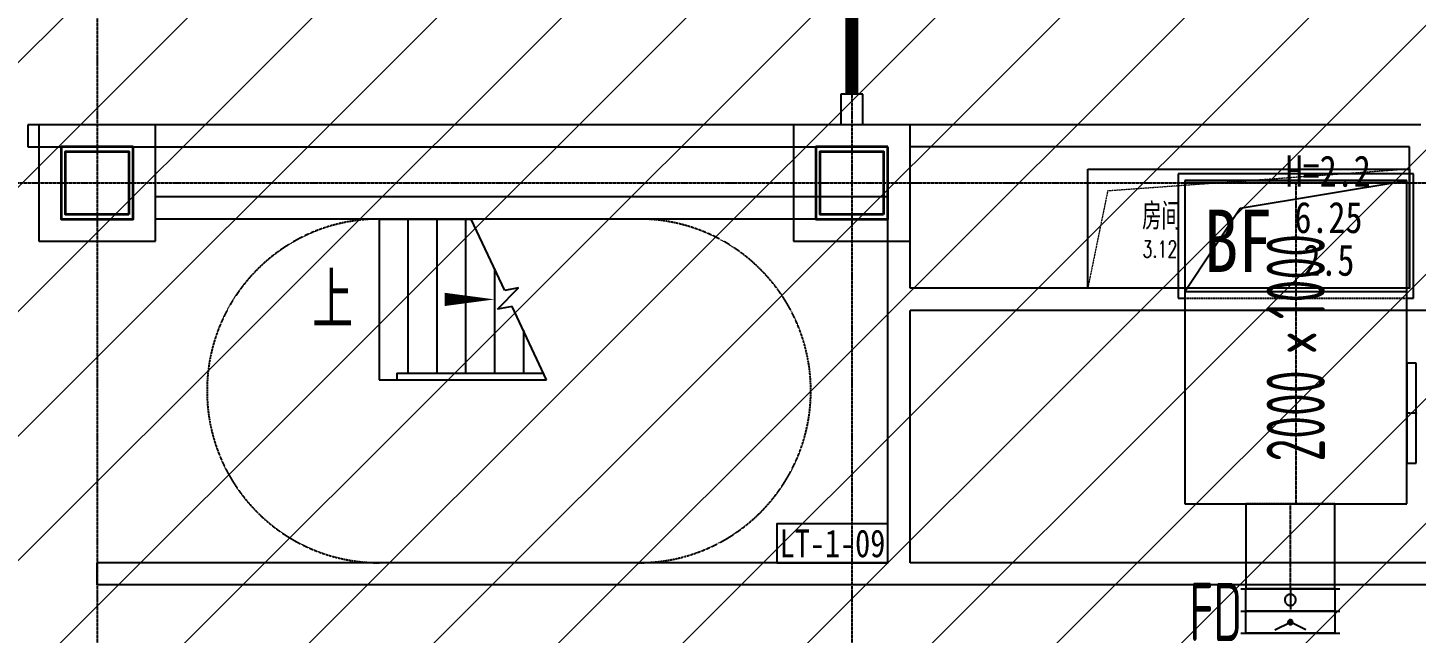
# Model space of a CAD drawing. Extents: x -20827274 to 1300756471, y -549375 to 3431892.
# Drawn here: x -39034 to -26524, y -179321 to -173860 of the extents above; entities that cross this region are included whole.
import ezdxf
from ezdxf.enums import TextEntityAlignment as Align

# ---------------------------------------------------------------- set-up
doc = ezdxf.new("R2010")
doc.units = 0
doc.header["$LTSCALE"] = 10
for name, pattern in [('CENTER2', [1.125, 0.75, -0.125, 0.125, -0.125]), ('DASH', [0.35, 0.25, -0.1]), ('暖附图底图$0$DASH', [0.35, 0.25, -0.1]), ('暖附图底图$0$DOTE', [2.42, 2, -0.2, 0.02, -0.2])]:
    doc.linetypes.add(name, pattern=pattern)
for name, color, linetype in [('1-zs', 3, 'Continuous'), ('1-标注暖通', 4, 'Continuous'), ('DUCT-送风中心线', 5, 'CENTER2'), ('DUCT-送风标注', 3, 'Continuous'), ('DUCT-送风法兰', 2, 'Continuous'), ('DUCT-送风管', 4, 'Continuous'), ('DUCT-送风管立管', 4, 'Continuous'), ('DUCT-送风管端线', 2, 'Continuous'), ('DUCT-送风阀门', 7, 'Continuous'), ('Hvac-Hide', 8, 'DASH'), ('暖附图底图$0$1-标注暖通', 8, 'Continuous'), ('暖附图底图$0$A-COLUMN', 8, 'Continuous'), ('暖附图底图$0$A-DIM_SYMB', 8, 'Continuous'), ('暖附图底图$0$A-ROOM_NAME', 8, 'Continuous'), ('暖附图底图$0$A-STAIR', 8, 'Continuous'), ('暖附图底图$0$A-WALL', 8, 'Continuous'), ('暖附图底图$0$DOOR_FIRE', 8, 'Continuous'), ('暖附图底图$0$DOTE', 8, 'Continuous'), ('暖附图底图$0$SPACE', 8, 'Continuous'), ('暖附图底图$0$SRC-03F$0$A-SYMB-NUMB-T', 8, 'Continuous'), ('暖附图底图$0$SRC-03F$0$A-WALL', 8, 'Continuous'), ('暖附图底图$0$STAIR', 8, 'Continuous')]:
    doc.layers.add(name, color=color, linetype=linetype)
for name, color, linetype, lineweight in [('F-非人防区', 105, 'Continuous', 15), ('HOLE', 52, 'Continuous', 15), ('暖附图底图$0$HOLE', 8, 'Continuous', 15), ('暖附图底图$0$钢柱', 8, 'Continuous', 35)]:
    doc.layers.add(name, color=color, linetype=linetype, lineweight=lineweight)
doc.styles.add('8B2_02', font='tssdeng.shx', dxfattribs={"width": 0.6, "bigfont": 'TSSDCHN.shx'})
doc.styles.add('暖附图底图$0$8B2_01', font='simhei.ttf', dxfattribs={"width": 0.8})
doc.styles.add('暖附图底图$0$_TCH_DIM', font='SIMPLEX', dxfattribs={"bigfont": 'GBCBIG'})
doc.styles.add('暖附图底图$0$_TCH_SPACE', font='SIMPLEX', dxfattribs={"height": 5, "bigfont": 'GBCBIG'})
doc.styles.add('暖附图底图$0$SRC-03F$0$ECADI-TXT', font='simplex.shx', dxfattribs={"bigfont": 'hztxt.shx'})

# ---------------------------------------------------------------- blocks, each defined once
blk = doc.blocks.new('暖附图底图$0$A$C00330F2E')
at = {"layer": '暖附图底图$0$A-COLUMN'}
for p, q in [((34175, 200), (33125, 200)), ((33125, 200), (33125, -850)), ((34175, -850), (34175, 200)), ((40975, 200), (39925, 200)), ((39925, 200), (39925, -850)), ((40975, -850), (40975, 200)), ((33125, -850), (34175, -850)), ((39925, -850), (40975, -850))]:
    blk.add_line(p, q, dxfattribs=at)
at = {"layer": '暖附图底图$0$钢柱', "color": 4, "lineweight": 35}
for points in [[(33975, 0), (33325, 0), (33325, -650), (33975, -650)], [(40775, 0), (40125, 0), (40125, -650), (40775, -650)], [(33935, -610), (33365, -610), (33365, -40), (33935, -40)], [(40735, -610), (40165, -610), (40165, -40), (40735, -40)]]:
    blk.add_lwpolyline(points, close=True, dxfattribs=at)
blk = doc.blocks.new('暖附图底图$0$SRC-03F$0$ECADI-TAG-CODE')
at = {"layer": '暖附图底图$0$SRC-03F$0$A-SYMB-NUMB-T', "color": 1}
blk.add_lwpolyline([(3.41, 8.1), (13.41, 8.1), (13.41, 4.6), (3.41, 4.6)], close=True, dxfattribs=at)
at = {"layer": '暖附图底图$0$SRC-03F$0$A-SYMB-NUMB-T', "style": '暖附图底图$0$SRC-03F$0$ECADI-TXT', "width": 0.7}
blk.add_attdef('CODE', text='', height=2.5, dxfattribs=at).set_placement((8.41, 6.35), align=Align.MIDDLE_CENTER)
blk = doc.blocks.new('暖附图底图$0$$DorLib2D$00000213')
at = {"color": 0, "linetype": '暖附图底图$0$DASH', "const_width": 0.02}
blk.add_lwpolyline([(0.5, 0), (-0.5, 0)], dxfattribs=at)
blk = doc.blocks.new('暖附图底图$0$AFSFCS')
blk.add_lwpolyline([(-29483.6, -175135.4), (-26583.6, -175135.4), (-26583.6, -176210.4), (-29483.6, -176210.4)], close=True)
at = {"layer": '暖附图底图$0$A-DIM_SYMB'}
blk.add_lwpolyline([(-35998.6, -176310.4, 0, 0, 0), (-34828.6, -176310.4, 0, 120, 0), (-35278.6, -176310.4, 0, 0, 0)], format="xyseb", dxfattribs=at)
at = {"layer": '暖附图底图$0$A-STAIR'}
for p, q in [((-35868.6, -175585.4), (-35037.7, -175585.4)), ((-35868.6, -175585.4), (-35868.6, -177035.4)), ((-35608.6, -175585.4), (-35608.6, -176975.4)), ((-35348.6, -175585.4), (-35348.6, -176975.4)), ((-35088.6, -175585.4), (-35088.6, -176975.4)), ((-34736.7, -176229), (-35037.7, -175585.4)), ((-34828.6, -176032.4), (-34828.6, -176975.4)), ((-34801.9, -176397.3), (-34612, -176206.9)), ((-34612, -176206.9), (-34736.7, -176229)), ((-34669, -176373.7), (-34801.9, -176397.3)), ((-34359.6, -177035.4), (-34669, -176373.7)), ((-34568.6, -176588.4), (-34568.6, -176975.4)), ((-35708.6, -176975.4), (-34387.6, -176975.4)), ((-35708.6, -176975.4), (-35708.6, -177035.4)), ((-35868.6, -177035.4), (-35708.6, -177035.4)), ((-35708.6, -177035.4), (-34359.6, -177035.4)), ((-35708.6, -177035.4), (-34359.6, -177035.4))]:
    blk.add_line(p, q, dxfattribs=at)
at = {"layer": '暖附图底图$0$A-WALL'}
for p, q in [((-31508.6, -174460.4), (-31708.6, -174460.4)), ((-31708.6, -174460.4), (-31708.6, -174735.4)), ((-31508.6, -174735.4), (-31508.6, -174460.4)), ((-31708.6, -174735.4), (-39033.6, -174735.4)), ((-39033.6, -174735.4), (-39033.6, -174935.4)), ((-31183.6, -174735.4), (-31508.6, -174735.4)), ((-26483.6, -174735.4), (-31183.6, -174735.4)), ((-39033.6, -174935.4), (-31608.6, -174935.4)), ((-31283.6, -174935.4), (-31608.6, -174935.4)), ((-31283.6, -175385.4), (-31283.6, -174935.4)), ((-31083.6, -175485.4), (-31083.6, -174935.4)), ((-26583.6, -174935.4), (-31083.6, -174935.4)), ((-26583.6, -176210.4), (-26583.6, -174935.4)), ((-31283.6, -175385.4), (-37883.6, -175385.4)), ((-37883.6, -175585.4), (-37883.6, -175385.4)), ((-31083.6, -176210.4), (-31083.6, -175485.4)), ((-31283.6, -175585.4), (-37883.6, -175585.4)), ((-31283.6, -176310.4), (-31283.6, -175585.4)), ((-26583.6, -176210.4), (-31083.6, -176210.4)), ((-31283.6, -178685.4), (-31283.6, -176310.4)), ((-31083.6, -178685.4), (-31083.6, -176410.4)), ((-26383.6, -176410.4), (-31083.6, -176410.4)), ((-31283.6, -178685.4), (-38408.6, -178685.4)), ((-38408.6, -178885.4), (-38408.6, -178685.4)), ((-22283.6, -178685.4), (-31083.6, -178685.4)), ((-31183.6, -178885.4), (-38408.6, -178885.4)), ((-22283.6, -178885.4), (-31183.6, -178885.4))]:
    blk.add_line(p, q, dxfattribs=at)
at = {"layer": '暖附图底图$0$DOTE', "color": 16, "linetype": '暖附图底图$0$DOTE', "ltscale": 1.5}
for p, q in [((-38408.6, -155629.3), (-38408.6, -385768.2)), ((-31608.6, -155629.3), (-31608.6, -385768.2)), ((-113117.3, -175260.4), (10791.4, -175260.4))]:
    blk.add_line(p, q, dxfattribs=at)
at = {"layer": '暖附图底图$0$HOLE', "linetype": '暖附图底图$0$DASH'}
for points in [[(-26583.6, -175135.4), (-26583.6, -176210.4), (-29483.6, -176210.4), (-29483.6, -175135.4), (-26583.6, -175135.4)], [(-26583.6, -175135.4), (-29304, -175332.5), (-29483.6, -176210.4)]]:
    blk.add_lwpolyline(points, dxfattribs=at)
at = {"layer": '暖附图底图$0$STAIR', "color": 9, "linetype": '暖附图底图$0$DASH'}
for centre, start, end in [((-35868.6, -177135.4), 90, 270), ((-33528.6, -177135.4), 270, 90)]:
    blk.add_arc(centre, 1550, start, end, dxfattribs=at)
blk.add_blockref('暖附图底图$0$A$C00330F2E', (-72058.6, -174935.4))
at = {"layer": '暖附图底图$0$DOOR_FIRE', "xscale": 5950, "yscale": 5950, "zscale": 200, "rotation": 90}
blk.add_blockref('暖附图底图$0$$DorLib2D$00000213', (-31608.6, -171485.4), dxfattribs=at)
at = {"layer": '暖附图底图$0$SRC-03F$0$A-WALL'}
ref = blk.add_blockref('暖附图底图$0$SRC-03F$0$ECADI-TAG-CODE', (-30942.8, -179145.4), dxfattribs=dict(at, xscale=-100, yscale=100, zscale=100))
ref.add_attrib('CODE', 'LT-1-09', dxfattribs={"layer": '暖附图底图$0$SRC-03F$0$A-SYMB-NUMB-T', "height": 250, "style": '暖附图底图$0$8B2_01', "width": 0.8}).set_placement((-31783.6, -178510.4), align=Align.MIDDLE_CENTER)
at = {"layer": '暖附图底图$0$A-DIM_SYMB', "color": 7, "style": '暖附图底图$0$_TCH_DIM'}
blk.add_text('上', height=506.4, dxfattribs=at).set_placement((-36468.9, -176572.9))
at = {"layer": '暖附图底图$0$A-ROOM_NAME', "color": 2, "style": '暖附图底图$0$8B2_01', "width": 0.8}
for s, p in [('H=2.2', (-27700.8, -175294.1)), ('6.25', (-27621.7, -175711.8))]:
    blk.add_text(s, height=281.65, dxfattribs=at).set_placement(p)
at = {"layer": '暖附图底图$0$A-ROOM_NAME', "color": 1, "style": '暖附图底图$0$8B2_01', "width": 0.8}
for s, height, p in [('BF', 563.29, (-28434.2, -176063.2)), ('2.5', 281.65, (-27541.3, -176096.9))]:
    blk.add_text(s, height=height, dxfattribs=at).set_placement(p)
at = {"layer": '暖附图底图$0$SPACE', "style": '暖附图底图$0$_TCH_SPACE'}
blk.add_text('房间', height=241.13, dxfattribs=at).set_placement((-28993.7, -175681.9))
at = {"layer": '暖附图底图$0$SPACE', "style": '暖附图底图$0$_TCH_SPACE', "width": 0.705882}
blk.add_text('3.12', height=148.75, dxfattribs=at).set_placement((-28990.7, -175931.3))
blk = doc.blocks.new('暖附图底图')
at = {"layer": '暖附图底图$0$1-标注暖通', "linetype": '暖附图底图$0$DASH'}
blk.add_blockref('暖附图底图$0$AFSFCS', (500000, 0), dxfattribs=at)

msp = doc.modelspace()

# ---------------------------------------------------------------- hatches: boundary and pattern name
at = {"layer": 'F-非人防区'}
h = msp.add_hatch(dxfattribs=at)
h.set_pattern_fill('ANSI31', color=8, scale=500)
h.set_pattern_definition([(45, (-67108.6, 126739.6), (-561.266, 561.266), [])])
edge = h.paths.add_edge_path()
edge.add_line((26041.4, -160910.4), (26041.4, -174910.4))
edge.add_line((26041.4, -174910.4), (44466.4, -174910.4))
edge.add_line((44466.4, -174910.4), (44466.4, -230535.4))
edge.add_line((44466.4, -230535.4), (29591.4, -230535.4))
edge.add_line((29591.4, -230535.4), (29591.4, -228585.4))
edge.add_line((29591.4, -228585.4), (32466.4, -228585.4))
edge.add_line((32466.4, -228585.4), (32466.4, -223185.4))
edge.add_line((32466.4, -223185.4), (6116.4, -223185.4))
edge.add_line((6116.4, -223185.4), (6116.4, -236210.4))
edge.add_line((6116.4, -236210.4), (5916.4, -236210.4))
edge.add_line((5916.4, -236210.4), (5921.1, -289912.2))
edge.add_line((5921.1, -289912.2), (35191.4, -289912.2))
edge.add_line((35191.4, -289912.2), (35191.4, -296310.4))
edge.add_line((35191.4, -296310.4), (35041.4, -296310.4))
edge.add_line((35041.4, -296310.4), (35041.4, -296910.4))
edge.add_line((35041.4, -296910.4), (35641.4, -296910.4))
edge.add_line((35641.4, -296910.4), (44736.4, -305099.6))
edge.add_line((44736.4, -305099.6), (22456.5, -329844))
edge.add_line((22456.5, -329844), (22456.5, -340006.4))
edge.add_line((22456.5, -340006.4), (-13248.1, -379660.4))
edge.add_line((-13248.1, -379660.4), (-90108.6, -379660.4))
edge.add_line((-90108.6, -379660.4), (-90108.6, -373660.4))
edge.add_line((-90108.6, -373660.4), (-91358.6, -373660.4))
edge.add_arc((-91358.6, -361660.4), 12000, 180, 270, ccw=False)
edge.add_line((-103358.6, -361660.4), (-103358.6, -333450.4))
edge.add_line((-103358.6, -333450.4), (-95358.6, -333436.6))
edge.add_line((-95358.6, -333436.6), (-95358.6, -160610.4))
edge.add_line((-95358.6, -160610.4), (-86333.4, -160610.4))
edge.add_line((-86333.4, -160610.4), (-86333.6, -149790))
edge.add_line((-86333.6, -149790), (-73433.4, -149790))
edge.add_line((-73433.4, -149790), (-73433.4, -160610.4))
edge.add_line((-73433.4, -160610.4), (26041.4, -160910.4))

# ---------------------------------------------------------------- linework, layer by layer
at = {"layer": 'DUCT-送风中心线'}
for p, q in [((-27609.7, -175259.5), (-27609.7, -178153.6)), ((-26524.2, -177336.3), (-26609.7, -177336.3)), ((-27658.2, -178920.7), (-27658.2, -178153.6))]:
    msp.add_line(p, q, dxfattribs=at)
at = {"layer": 'DUCT-送风法兰'}
for p, q in [((-28669.7, -175178.7), (-28669.7, -176298.7)), ((-26549.7, -175178.7), (-28669.7, -175178.7)), ((-26549.7, -176298.7), (-26549.7, -175178.7)), ((-28669.7, -176298.7), (-28609.7, -176298.7)), ((-26609.7, -176298.7), (-26549.7, -176298.7)), ((-28103.2, -178920.8), (-27213.2, -178920.8)), ((-28103.2, -179121), (-27213.2, -179121)), ((-28103.2, -179321.2), (-27213.2, -179321.2))]:
    msp.add_line(p, q, dxfattribs=at)
at = {"layer": 'DUCT-送风法兰', "color": 18, "true_color": 0x000000}
for p in [(-27609.7, -175738.7, -0.1), (-27609.7, -175738.7, 0.1), (-26524.2, -177336.3, 123), (-27658.2, -178920.7, 123), (-27658.2, -178920.9, 123), (-27658.2, -179120.9, 123), (-27658.2, -179121.1, 123), (-27658.2, -179321.1, 123)]:
    msp.add_point(p, dxfattribs=at)
at = {"layer": 'DUCT-送风管'}
for p, q in [((-28609.7, -175259.5), (-28609.7, -178153.6)), ((-26609.7, -175259.5), (-28609.7, -175259.5)), ((-26609.7, -178153.6), (-26609.7, -175259.5)), ((-26524.2, -176886.3), (-26609.7, -176886.3)), ((-26609.7, -176886.3), (-26609.7, -177786.3)), ((-26524.2, -177786.3), (-26524.2, -176886.3)), ((-26609.7, -177786.3), (-26524.2, -177786.3)), ((-28609.7, -178153.6), (-26609.7, -178153.6)), ((-28058.2, -178153.6), (-28058.2, -178920.7)), ((-27258.2, -178920.7), (-27258.2, -178153.6)), ((-28058.2, -178920.7), (-27258.2, -178920.7)), ((-28058.2, -179120.9), (-28058.2, -178920.9)), ((-27258.2, -178920.9), (-27258.2, -179120.9)), ((-28058.2, -179321.1), (-28058.2, -179121.1)), ((-27258.2, -179121.1), (-27258.2, -179321.1))]:
    msp.add_line(p, q, dxfattribs=at)
at = {"layer": 'DUCT-送风管立管'}
for p, q in [((-26609.7, -175238.7), (-28609.7, -175238.7)), ((-28609.7, -175238.7), (-28609.7, -176238.7)), ((-26609.7, -176238.7), (-26609.7, -175238.7)), ((-28609.7, -176238.7), (-26609.7, -176238.7))]:
    msp.add_line(p, q, dxfattribs=at)
at = {"layer": 'DUCT-送风管端线'}
for p, q in [((-28109.7, -175488.7), (-26609.7, -175238.7)), ((-28609.7, -176238.7), (-28109.7, -175488.7)), ((-27258.2, -178920.9), (-28058.2, -178920.9)), ((-27258.2, -179120.9), (-28058.2, -179120.9)), ((-27258.2, -179121.1), (-28058.2, -179121.1)), ((-27258.2, -179321.1), (-28058.2, -179321.1))]:
    msp.add_line(p, q, dxfattribs=at)
at = {"layer": 'DUCT-送风阀门'}
for p, q in [((-27705.8, -179005.4), (-27707.4, -179011.5)), ((-27703.5, -178999.6), (-27705.8, -179005.4)), ((-27700.5, -178994.1), (-27703.5, -178999.6)), ((-27696.8, -178989), (-27700.5, -178994.1)), ((-27692.5, -178984.4), (-27696.8, -178989)), ((-27687.6, -178980.4), (-27692.5, -178984.4)), ((-27682.3, -178977.1), (-27687.6, -178980.4)), ((-27676.6, -178974.4), (-27682.3, -178977.1)), ((-27670.7, -178972.5), (-27676.6, -178974.4)), ((-27664.5, -178971.3), (-27670.7, -178972.5)), ((-27658.2, -178970.9), (-27664.5, -178971.3)), ((-27658.2, -178933.4), (-27658.2, -179108.4)), ((-27652, -178971.3), (-27658.2, -178970.9)), ((-27645.8, -178972.5), (-27652, -178971.3)), ((-27639.8, -178974.4), (-27645.8, -178972.5)), ((-27634.2, -178977.1), (-27639.8, -178974.4)), ((-27628.9, -178980.4), (-27634.2, -178977.1)), ((-27624, -178984.4), (-27628.9, -178980.4)), ((-27619.7, -178989), (-27624, -178984.4)), ((-27616, -178994.1), (-27619.7, -178989)), ((-27613, -178999.6), (-27616, -178994.1)), ((-27610.7, -179005.4), (-27613, -178999.6)), ((-27609.1, -179011.5), (-27610.7, -179005.4)), ((-27707.4, -179011.5), (-27708.1, -179017.7)), ((-27708.1, -179017.7), (-27708.1, -179024)), ((-27708.1, -179024), (-27707.4, -179030.3)), ((-27707.4, -179030.3), (-27705.8, -179036.3)), ((-27705.8, -179036.3), (-27703.5, -179042.2)), ((-27703.5, -179042.2), (-27700.5, -179047.7)), ((-27700.5, -179047.7), (-27696.8, -179052.8)), ((-27696.8, -179052.8), (-27692.5, -179057.3)), ((-27692.5, -179057.3), (-27687.6, -179061.3)), ((-27687.6, -179061.3), (-27682.3, -179064.7)), ((-27682.3, -179064.7), (-27676.6, -179067.4)), ((-27676.6, -179067.4), (-27670.7, -179069.3)), ((-27670.7, -179069.3), (-27664.5, -179070.5)), ((-27664.5, -179070.5), (-27658.2, -179070.9)), ((-27658.2, -179070.9), (-27652, -179070.5)), ((-27652, -179070.5), (-27645.8, -179069.3)), ((-27645.8, -179069.3), (-27639.8, -179067.4)), ((-27639.8, -179067.4), (-27634.2, -179064.7)), ((-27634.2, -179064.7), (-27628.9, -179061.3)), ((-27628.9, -179061.3), (-27624, -179057.3)), ((-27624, -179057.3), (-27619.7, -179052.8)), ((-27619.7, -179052.8), (-27616, -179047.7)), ((-27616, -179047.7), (-27613, -179042.2)), ((-27613, -179042.2), (-27610.7, -179036.3)), ((-27610.7, -179036.3), (-27609.1, -179030.3)), ((-27608.3, -179017.7), (-27609.1, -179011.5)), ((-27609.1, -179030.3), (-27608.3, -179024)), ((-27608.3, -179024), (-27608.3, -179017.7)), ((-27798.2, -179291.1), (-27658.2, -179221.1)), ((-27679.6, -179215), (-27680.3, -179219)), ((-27680.3, -179219), (-27680.3, -179223.1)), ((-27680.3, -179223.1), (-27679.6, -179227.1)), ((-27678.1, -179211.2), (-27679.6, -179215)), ((-27679.6, -179227.1), (-27678.1, -179231)), ((-27675.9, -179207.7), (-27678.1, -179211.2)), ((-27678.1, -179231), (-27675.9, -179234.4)), ((-27673.2, -179204.7), (-27675.9, -179207.7)), ((-27675.9, -179234.4), (-27673.2, -179237.5)), ((-27669.9, -179202.2), (-27673.2, -179204.7)), ((-27673.1, -179218.9), (-27673.2, -179221.8)), ((-27673.2, -179221.8), (-27672.8, -179224.6)), ((-27673.2, -179237.5), (-27669.9, -179239.9)), ((-27672.4, -179216.2), (-27673.1, -179218.9)), ((-27672.8, -179224.6), (-27671.9, -179227.3)), ((-27671.2, -179213.6), (-27672.4, -179216.2)), ((-27671.9, -179227.3), (-27670.5, -179229.8)), ((-27669.6, -179211.3), (-27671.2, -179213.6)), ((-27670.5, -179229.8), (-27668.6, -179231.9)), ((-27666.2, -179200.4), (-27669.9, -179202.2)), ((-27669.9, -179239.9), (-27666.2, -179241.7)), ((-27667.5, -179209.3), (-27669.6, -179211.3)), ((-27668.9, -179219.6), (-27669, -179221.6)), ((-27669, -179221.6), (-27668.7, -179223.6)), ((-27668.4, -179217.6), (-27668.9, -179219.6)), ((-27668.7, -179223.6), (-27668, -179225.5)), ((-27668.6, -179231.9), (-27666.4, -179233.7)), ((-27667.5, -179215.7), (-27668.4, -179217.6)), ((-27668, -179225.5), (-27667, -179227.3)), ((-27665.1, -179207.7), (-27667.5, -179209.3)), ((-27666.4, -179214.1), (-27667.5, -179215.7)), ((-27667, -179227.3), (-27665.6, -179228.9)), ((-27664.9, -179212.6), (-27666.4, -179214.1)), ((-27666.4, -179233.7), (-27663.8, -179235)), ((-27662.3, -179199.3), (-27666.2, -179200.4)), ((-27666.2, -179241.7), (-27662.3, -179242.9)), ((-27665.6, -179228.9), (-27664, -179230.1)), ((-27662.5, -179206.7), (-27665.1, -179207.7)), ((-27663.2, -179211.5), (-27664.9, -179212.6)), ((-27664, -179230.1), (-27662.2, -179231)), ((-27663.8, -179235), (-27661.1, -179235.8)), ((-27661.3, -179210.8), (-27663.2, -179211.5)), ((-27659.7, -179206.1), (-27662.5, -179206.7)), ((-27658.2, -179198.9), (-27662.3, -179199.3)), ((-27662.3, -179242.9), (-27658.2, -179243.2)), ((-27662.2, -179231), (-27660.3, -179231.6)), ((-27659.3, -179210.4), (-27661.3, -179210.8)), ((-27661.1, -179235.8), (-27658.2, -179236.1)), ((-27660.3, -179231.6), (-27658.2, -179231.8)), ((-27656.8, -179206.1), (-27659.7, -179206.1)), ((-27657.2, -179210.4), (-27659.3, -179210.4)), ((-27654.2, -179199.3), (-27658.2, -179198.9)), ((-27518.2, -179291.1), (-27658.2, -179221.1)), ((-27658.2, -179231.8), (-27656.2, -179231.6)), ((-27658.2, -179236.1), (-27655.4, -179235.8)), ((-27658.2, -179243.2), (-27654.2, -179242.9)), ((-27655.2, -179210.8), (-27657.2, -179210.4)), ((-27654, -179206.7), (-27656.8, -179206.1)), ((-27656.2, -179231.6), (-27654.3, -179231)), ((-27655.4, -179235.8), (-27652.7, -179235)), ((-27653.3, -179211.5), (-27655.2, -179210.8)), ((-27654.3, -179231), (-27652.4, -179230.1)), ((-27650.2, -179200.4), (-27654.2, -179199.3)), ((-27654.2, -179242.9), (-27650.2, -179241.7)), ((-27651.4, -179207.7), (-27654, -179206.7)), ((-27651.6, -179212.6), (-27653.3, -179211.5)), ((-27652.7, -179235), (-27650.1, -179233.7)), ((-27652.4, -179230.1), (-27650.8, -179228.9)), ((-27650.1, -179214.1), (-27651.6, -179212.6)), ((-27649, -179209.3), (-27651.4, -179207.7)), ((-27650.8, -179228.9), (-27649.5, -179227.3)), ((-27646.6, -179202.2), (-27650.2, -179200.4)), ((-27650.2, -179241.7), (-27646.6, -179239.9)), ((-27648.9, -179215.7), (-27650.1, -179214.1)), ((-27650.1, -179233.7), (-27647.9, -179231.9)), ((-27649.5, -179227.3), (-27648.5, -179225.5)), ((-27646.9, -179211.3), (-27649, -179209.3)), ((-27648.1, -179217.6), (-27648.9, -179215.7)), ((-27648.5, -179225.5), (-27647.8, -179223.6)), ((-27647.6, -179219.6), (-27648.1, -179217.6)), ((-27647.9, -179231.9), (-27646, -179229.8)), ((-27647.8, -179223.6), (-27647.5, -179221.6)), ((-27647.5, -179221.6), (-27647.6, -179219.6)), ((-27645.2, -179213.6), (-27646.9, -179211.3)), ((-27643.3, -179204.7), (-27646.6, -179202.2)), ((-27646.6, -179239.9), (-27643.3, -179237.5)), ((-27646, -179229.8), (-27644.6, -179227.3)), ((-27644.1, -179216.2), (-27645.2, -179213.6)), ((-27644.6, -179227.3), (-27643.7, -179224.6)), ((-27643.4, -179218.9), (-27644.1, -179216.2)), ((-27643.7, -179224.6), (-27643.3, -179221.8)), ((-27643.3, -179221.8), (-27643.4, -179218.9)), ((-27640.6, -179207.7), (-27643.3, -179204.7)), ((-27643.3, -179237.5), (-27640.6, -179234.4)), ((-27638.4, -179211.2), (-27640.6, -179207.7)), ((-27640.6, -179234.4), (-27638.4, -179231)), ((-27636.9, -179215), (-27638.4, -179211.2)), ((-27638.4, -179231), (-27636.9, -179227.1)), ((-27636.2, -179219), (-27636.9, -179215)), ((-27636.9, -179227.1), (-27636.2, -179223.1)), ((-27636.2, -179223.1), (-27636.2, -179219))]:
    msp.add_line(p, q, dxfattribs=at)
at = {"layer": 'HOLE', "linetype": 'DASH'}
for points in [[(-26583.6, -175135.4), (-26583.6, -176210.4), (-29483.6, -176210.4), (-29483.6, -175135.4), (-26583.6, -175135.4)], [(-26583.6, -175135.4), (-29304, -175332.5), (-29483.6, -176210.4)]]:
    msp.add_lwpolyline(points, dxfattribs=at)
at = {"layer": 'Hvac-Hide'}
for p, q in [((-28609.7, -176298.7), (-26609.7, -176298.7)), ((-27258.2, -178153.6), (-28058.2, -178153.6))]:
    msp.add_line(p, q, dxfattribs=at)

# ---------------------------------------------------------------- block references
at = {"layer": '1-zs'}
msp.add_blockref('暖附图底图', (-500000, 0), dxfattribs=at)

# ---------------------------------------------------------------- texts
at = {"layer": '1-标注暖通', "style": '8B2_02', "width": 0.6}
msp.add_text('FD', height=525, dxfattribs=at).set_placement((-28566.9, -179391.7))
at = {"layer": 'DUCT-送风标注', "style": '8B2_02', "width": 0.6}
for s, p in [('1000', (-27347.2, -176488.5, 6000)), ('×', (-27347.2, -176803.5, 6000)), ('2000', (-27347.2, -177772.7, 6000))]:
    msp.add_text(s, height=525, rotation=90, dxfattribs=at).set_placement(p)

doc.saveas('drawing.dxf')
